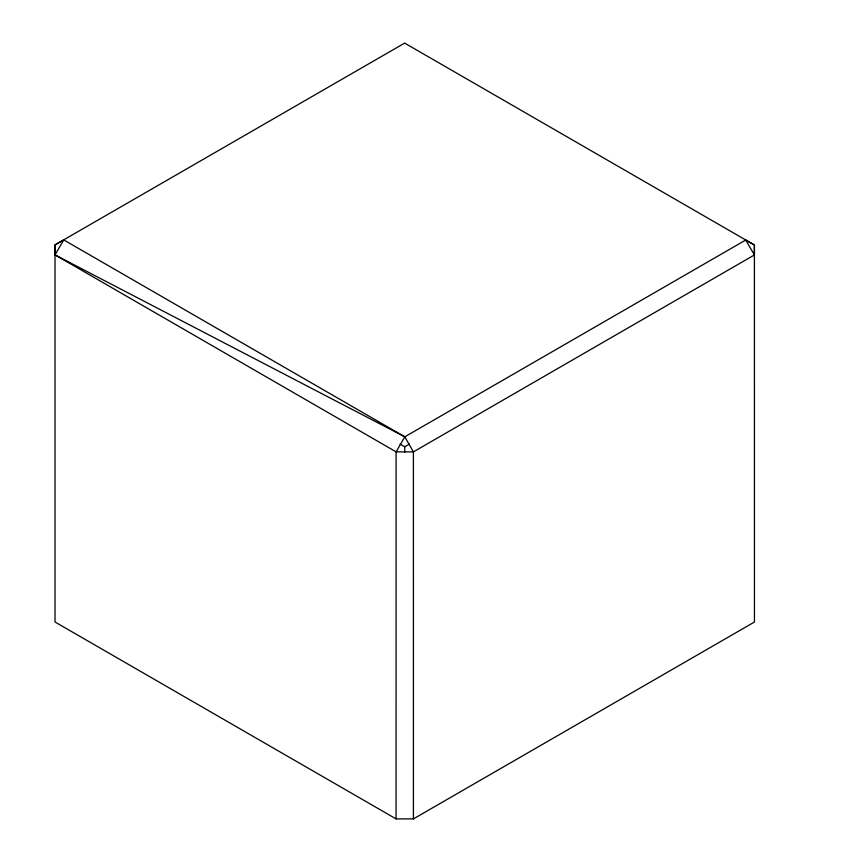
<?xml version="1.0" encoding="UTF-8"?>
<svg xmlns="http://www.w3.org/2000/svg" width="862" height="862" viewBox="0 0 862 862"><rect width="100%" height="100%" fill="white"/><g stroke="black" fill="none" stroke-linecap="round" stroke-linejoin="round"><path stroke-width="1.29" d="M396.067 818.9L396.1 451.86L404.806 436.818L745.705 240.045L754.412 244.98L754.455 622.008L413.415 818.9L396.067 818.9L55.028 622.008L55.017 244.883L404.655 43.1L754.412 244.98L754.412 254.947L413.404 451.882L396.1 451.86L55.017 254.893L55.017 244.883L63.766 239.916L404.806 436.818L413.404 451.882L413.415 818.9M63.766 239.916L55.017 254.893L404.806 436.818M400.076 444.102L404.741 446.785L409.396 444.102M754.412 254.947L745.705 240.045M404.741 446.785L404.741 452.162"/></g></svg>
